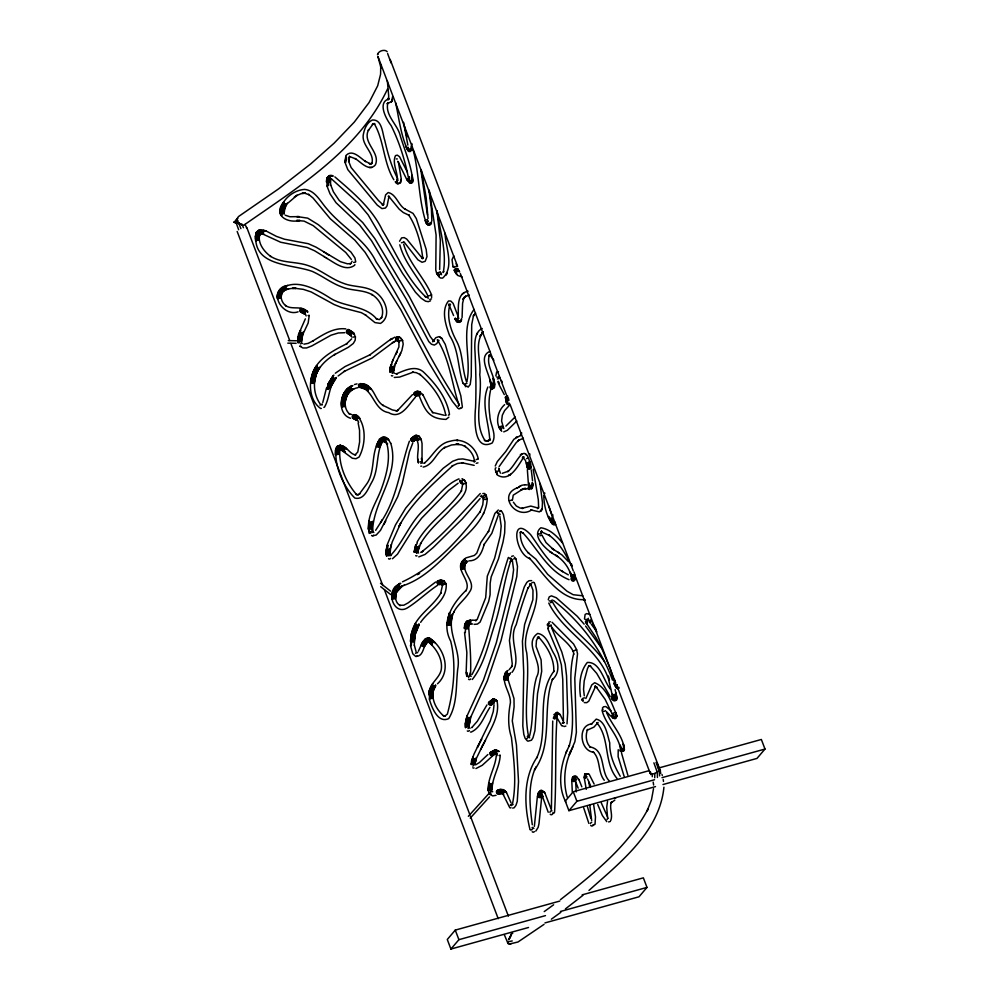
<?xml version="1.0" encoding="UTF-8"?>
<svg xmlns="http://www.w3.org/2000/svg" width="999" height="999" viewBox="0 0 999 999"><rect width="100%" height="100%" fill="white"/><g stroke="black" fill="none" stroke-linecap="round" stroke-linejoin="round"><path stroke-width="1.5" d="M368.556 529.095L369.168 520.654M612.275 699.15L613.661 700.724L616.495 700.024L615.746 693.793M532.929 483.928L532.43 487.762M392.644 96.541L391.508 101.673L387.125 103.659L388.648 102.722M300.986 308.329L307.205 311.451C301.573 305.12 291.945 310.277 285.452 305.494L285.989 305.806C281.031 302.447 279.096 294.455 284.016 290.209M487.237 498.801C486.251 520.079 467.295 533.966 453.596 548.026C438.736 562.649 423.988 578.421 403.758 585.476M504.994 680.219L505.007 677.085L507.617 673.438M506.818 401.623L506.456 399.013M345.741 162.437L346.566 157.717M496.078 795.304L492.719 795.891L489.622 794.205L488.211 790.521L489.035 782.941M492.07 789.909C491.895 777.771 499.775 767.22 500.212 755.182M299.363 341.97L299.388 339.111L301.636 332.867M309.265 315.372L308.142 323.077L302.247 335.614L301.586 341.596L300.349 341.733L302.56 333.029M338.798 454.245L338.836 450.699M371.953 525.087L372.639 531.668M390.01 372.24L390.871 365.921M395.217 598.726L396.103 592.782L401.96 586.475M450.099 624.487L450.137 620.479M552.784 521.366L552.447 523.426L548.389 516.995M392.482 599.138L393.544 592.332L399.737 586.138M506.93 679.994L506.968 677.347L509.365 674.025M369.205 532.842C365.509 516.72 376.823 502.322 381.83 487.699C386.663 474.1 390.547 459.016 387.125 444.68M397.627 178.247L397.115 180.856L397.964 180.357M411.988 147.54L411.463 150.262M505.931 680.144L505.969 677.347L508.454 673.963M447.377 623.264L449.175 613.036M450.749 624.6L450.799 620.791M483.329 499.125L482.779 504.757L480.019 512.087L480.369 511.351C459.552 539.073 434.453 566.995 402.497 581.793M529.195 484.577L529.158 486.75L527.859 488.186M654.732 777.784L654.807 773.476L660.077 770.154L390.122 59.391M298.102 311.813C283.192 317.183 267.395 292.345 286.039 287.612M532.592 484.665L531.98 488.648M393.406 599L394.468 592.757L400.512 586.713M394.418 598.851C393.618 592.382 399.063 587.574 404.395 585.089M368.306 529.208L369.056 521.341M488.936 790.421L489.697 783.366M408.229 148.114L407.742 150.187L405.819 146.341M491.67 789.972L492.37 783.603M447.165 625.037L449.088 614.21M529.857 485.139L529.795 487.475L528.359 489.073M531.818 485.189L531.156 489.173M543.793 495.566C543.968 505.469 546.441 515.834 552.197 523.963L552.971 524.3L553.421 522.09M280.769 298.189C280.082 293.394 284.178 289.548 288.599 288.649M450.549 624.937L452.335 615.122M390.609 372.127L391.533 366.546M530.819 485.364L530.731 487.849L529.22 489.585M555.369 522.29L554.87 524.775L554.02 524.55M411.625 148.376L411.551 150.312L410.052 151.623L410.839 148.951M278.034 298.601C277.135 293.356 281.618 289.223 286.488 288.511M371.665 528.871L372.402 522.002M447.802 625.149L449.737 614.835M489.872 790.271L490.646 783.666M554.358 522.427L553.858 524.787L553.021 524.5L550.474 520.891M624.437 749.874C623.226 735.689 611.675 725.124 606.518 712.287M490.871 790.109L491.633 783.753M448.751 625.162L450.661 615.259M449.762 625.087L451.623 615.359M620.579 749.15C618.194 734.727 605.406 724.362 602.022 710.227A1.973 1.111 -5.8 0 1 603.109 709.228M415.621 545.104L414.235 552.247L415.909 544.605M494.055 704.782L493.294 711.45L490.184 721.178L474.1 753.92L471.553 760.664L471.266 764.485L472.989 756.73M335.189 454.607L335.377 450.699L336.75 448.089L338.948 447.714L343.856 450.874M369.855 529.095L370.679 522.015M370.866 528.983L371.653 522.115M397.502 179.458L396.591 182.755L395.267 181.643M392.47 366.933L391.533 371.953L393.319 371.578L394.18 366.67M338.574 454.433L339.66 449.363L337.974 451.436L337.774 454.533M652.272 776.722L652.409 774.063L654.807 773.476M408.878 148.801L408.204 151.074C400.874 136.176 399.15 118.968 395.641 102.785M278.958 298.464C278.246 293.494 282.692 289.835 287.188 289.061M279.97 298.314C279.383 289.947 289.498 287.999 295.954 288.349L292.507 288.386L295.954 288.349M400.911 179.483L400.749 182.505L397.877 184.153M431.855 221.004L431.406 208.679L428.921 189.91M506.406 402.51L505.382 397.252M552.722 721.053L551.411 808.603M335.826 454.632L336.039 451.073L337.337 448.888L339.31 448.588L352.335 458.241L355.944 458.728L359.078 457.055C365.584 445.03 366.608 426.373 357.405 415.746L354.72 415.109M409.827 149.101L409.053 151.611L406.181 146.566M432.043 693.244L432.205 690.621M623.176 744.043L624.038 750.724L621.228 751.91M336.763 454.607L336.988 451.336L338.174 449.45L339.96 449.088L344.543 451.81M475 763.973L476.236 757.692M541.408 532.729L541.533 531.093L541.146 531.93L541.745 531.206L540.821 531.568L549.6 535.564L548.788 535.027C558.166 541.683 564.298 551.785 569.405 561.875M429.32 693.219C429.021 682.729 441.396 677.784 441.483 667.282C441.933 657.18 435.239 647.315 427.709 641.283L425.549 641.495L421.978 646.003M432.867 691.021L433.067 698.413M653.521 788.673L651.46 799.899L647.165 810.826L648.289 808.503C628.259 846.428 593.531 873.7 560.414 899.687M410.714 641.208L411.039 637M623.239 751.248L624.213 748.014M571.715 580.619L572.489 578.621L571.915 575.436L574.55 574.562L575.224 578.071L574.475 580.594M409.403 182.879L412.462 182.417L412.088 176.174M458.166 317.145C458.791 308.067 456.043 293.531 468.119 291.196M462.075 317.632L462.587 303.321L463.948 297.602L463.511 298.489L465.771 296.303L464.91 296.815L469.193 294.98M496.303 755.431C495.404 767.494 487.487 778.209 488.211 790.521M552.36 516.92L552.909 514.847M410.352 641.37L411.463 633.316L415.572 623.189M414.273 641.545L415.309 634.19L419.168 624.525M428.846 694.792L429.208 690.621L432.28 684.19M622.24 751.298L622.464 748.651L623.451 748.438M615.983 715.247L616.046 714.51M506.505 403.484L505.469 397.127M414.373 552.285L414.697 548.926L417.282 542.869M413.923 641.708L414.997 634.502L418.893 625.037M310.914 382.717L311.188 379.92M314.298 382.942L316.733 372.065M411.913 180.369L411.638 182.942L410.352 182.917M413.136 641.808L414.26 634.615L418.219 625.249M412.137 641.82L413.286 634.502L417.307 625.074M468.019 628.121L468.369 624.75M330.407 178.621L330.657 185.14M345.204 401.486L347.889 392.744M466.858 381.568C472.028 359.165 459.403 328.334 474.088 309.44M556.992 718.144C554.832 749.475 556.505 781.131 554.545 812.349M471.391 764.497L472.914 757.741M410.639 182.992L410.914 180.557M432.405 694.917L432.767 691.695L435.502 686.176M464.622 627.971L465.059 623.975L466.558 621.278L471.228 620.679M326.698 181.568L327.123 177.834L328.721 175.974L330.919 176.124M509.04 404.62L509.215 403.072M386.363 550.599L386.688 547.864M310.739 383.117L312.15 375.424L316.908 366.296M314.136 383.341C314.822 370.517 324.488 360.389 335.115 354.308L334.453 354.707L348.364 347.252L353.296 343.481L355.157 340.284L355.469 336.7L353.284 337.138M468.581 625.362C469.68 641.845 471.328 658.478 470.454 675.099M507.092 404.283L506.018 396.853L507.842 396.166M563.461 722.552L562.762 679.52L561.363 664.797L558.204 653.533L547.689 628.284M330.282 181.88L330.594 179.358M650.274 773.438L650.461 771.927L650.711 774.575L652.409 774.063L650.274 773.438L617.32 686.8M311.388 383.304L312.812 375.924L317.532 367.033M464.285 628.246L464.76 624.475L466.233 622.027L470.779 621.565M508.016 404.707L506.893 396.491M313.349 383.429L314.71 376.423L319.28 367.732M572.827 575.237L573.451 578.833L572.602 581.118M326.348 181.88L326.81 178.446L328.334 176.823L330.419 177.01M312.35 383.416L313.748 376.286L318.394 367.57M414.985 552.247L416.483 546.378M280.469 209.79C282.567 198.976 293.793 190.035 304.695 189.41C315.297 190.447 320.417 201.598 326.773 208.754C342.195 227.485 365.272 239.136 376.111 261.825C406.893 307.592 428.296 358.716 459.24 404.358M417.407 546.803L415.921 552.147L417.719 551.848L419.068 546.703M467.869 628.696L469.393 624.013M464.473 628.546L464.972 625.087L466.383 622.939L470.741 622.589M472.003 764.435L473.576 758.316M372.14 523.826L372.515 521.316M388.536 99.138L388.961 98.252L388.136 99.912L388.723 96.204L387.35 80.844M465.996 720.604L465.534 727.647L465.247 723.513L466.995 716.083L483.528 679.944L496.291 642.844L512.35 579.045L513.598 569.805L512.375 560.464M329.945 182.193L330.282 179.982L329.158 182.417M468.981 723.538L470.554 716.545M510.414 936.163L508.479 939.709L510.189 937.636L511.113 934.215L512.737 933.316M389.935 549.188L389.997 554.695L390.247 548.888L392.232 541.945L400.686 523.264L398.851 526.698C411.563 502.297 432.942 483.891 452.847 465.559L452.085 466.021L457.342 463.524L462.799 462.737L461.888 462.724L474.175 465.359M488.923 783.491L488.611 790.459M474.5 758.728L472.939 764.335L474.737 764.06L476.161 758.703M492.095 785.264L492.482 782.816M388.723 197.715L387.1 205.794L385.427 208.054L381.918 208.591L377.285 205.132L347.789 169.618L344.942 162.213L345.816 156.031M467.095 628.87L468.693 624.4L472.652 623.938M585.976 778.159L586.188 776.885L585.289 776.398L585.014 778.034M416.92 551.997L418.356 546.928M450.999 619.605L452.422 613.948M521.728 432.904L520.566 435.502M388.636 552.559L389.185 549.313M466.096 628.908L466.57 626.023L467.794 624.313L469.605 623.713M388.199 549.225L387.787 555.132L389.548 554.632M594.155 784.09L589.123 774.2L584.964 773.825L584.14 777.272L586.276 789.322M544.68 493.693L544.792 492.982M584.34 777.709L584.715 775.574L585.913 776.011M595.067 823.85L595.479 816.907L593.643 804.67M369.717 521.74L368.918 529.183L369.667 532.317M494.168 387.962L493.056 378.509M414.872 635.002L414.248 645.254M411.288 635.664C413.224 616.658 432.442 608.104 440.959 592.782L440.659 593.344L442.495 585.202L439.71 583.404L437.487 583.928M473.938 764.198L475.449 758.865M324.538 256.868L314.685 250.824L307.143 247.477L280.657 242.233L261.775 233.591L259.503 233.616L259.191 240.197M255.444 236.401L256.281 232.455L258.466 230.382L264.086 231.368M283.491 211.513L286.988 203.883L297.153 195.242L294.318 196.978M449.538 305.894C446.828 317.794 450.686 330.032 456.256 340.522C463.336 353.259 461.7 368.369 466.533 381.768M534.365 826.373L537.387 796.39L538.261 793.131L540.971 790.384L544.605 792.269L551.523 810.102M311.326 378.521C314.198 360.115 332.118 351.099 347.078 343.594L346.391 343.993L351.648 338.848M259.628 234.266C257.48 243.069 263.986 251.661 270.854 256.506L270.304 256.169C281.668 263.461 295.854 261.263 308.204 265.609C320.829 269.73 330.981 278.971 343.506 283.341C353.309 287.25 364.647 285.751 373.888 291.233C384.565 296.678 392.744 315.821 380.519 323.414L374.987 322.602L365.209 314.76L365.834 315.16L361.251 312.637L341.82 307.58L334.19 304.558L311.126 291.92L303.234 289.335L295.192 288.349M395.916 592.919L395.504 598.701M541.058 796.528L541.545 794.467M282.705 211.651L286.313 204.183M390.909 367.782L391.72 364.335M392.32 593.406L394.717 587.649L399.35 583.591M390.921 544.88L389.947 554.957M390.147 368.032L390.984 364.647M394.293 365.397L393.581 371.466M541.982 794.193L538.985 823.725L538.161 827.322L535.801 831.131M537.699 795.966L538.561 792.519L540.247 790.883L542.395 792.619L544.068 792.007L541.82 790.396M576.985 776.747L573.576 776.46L572.464 777.659L571.765 780.356L572.302 792.02M585.876 698.488L591.783 684.914L594.655 682.729C607.092 687.437 611.863 704.233 616.92 715.596L616.52 717.145L615.347 716.695M387.525 544.917L386.026 552.335L386.426 555.931M490.646 389.86C488.661 398.314 488.636 407.167 489.835 415.746C489.985 424.675 497.352 434.627 492.182 443.007C473.251 452.172 474.45 418.481 475.549 407.617C476.286 387.974 475.886 368.294 474.837 348.663C474.65 341.845 474.925 331.73 482.205 328.534M574.612 781.543L575.674 779.819L574.1 779.857L573.613 781.58M388.199 545.404L386.675 552.497L386.938 555.544M540.946 797.477L541.683 794.792M510.189 937.636L511.113 934.215M571.977 780.893L572.614 778.571L573.888 778.633L575.412 780.818M553.296 718.219L555.232 714.672L556.705 716.033M613.261 715.259L614.085 714.56M553.97 718.768L554.645 716.32L555.644 715.546L557.305 716.071M554.92 719.068L556.406 716.058M326.486 388.037L322.777 402.472M572.652 781.343L573.201 779.37L574.812 779.869M415.097 633.753L415.771 631.38M537.587 796.915L538.449 793.88L539.847 792.769L541.346 794.068M512.512 803.733C516.858 781.93 513.798 759.215 511.413 737.299C507.642 725.948 508.266 714.248 510.414 702.709C510.789 692.532 501.223 683.378 505.194 673.276L506.943 671.628M531.805 485.926L532.067 482.604M540.197 797.702L541.858 794.193L540.284 793.668L538.261 797.377M392.657 369.63L393.444 366.983M607.542 801.248L606.743 807.254L607.592 817.956M614.51 683.828L617.22 688.523L618.231 688.536L618.656 687.1M466.208 719.255L467.282 715.634M539.21 797.664L540.009 795.017L541.021 794.18L541.982 794.892M305.344 318.843L298.464 334.578L297.814 342.62L297.927 338.199L300.125 330.744M529.507 736.213C534.428 716.882 530.856 696.328 536.6 677.047C544.642 662.687 522.34 644.255 537.712 633.428C547.19 634.914 549.737 647.09 554.17 654.145C558.803 662.574 560.052 673.139 552.272 679.745L552.609 679.02C541.708 708.503 553.708 743.081 534.54 769.892L534.84 769.28C527.722 786.737 529.857 806.518 532.292 824.749M548.239 599.65L549.263 596.828L551.448 595.854L556.306 597.739L577.172 616.221L584.153 624.175M448.801 616.308L449.9 612.799M612.924 717.981L615.197 718.543L616.92 715.596M433.216 689.909L435.564 684.852M418.144 548.726L419.155 545.541M532.367 486.763L532.742 483.166M470.467 717.557L468.881 726.648L468.069 726.785L469.755 717.744M281.968 291.708L281.056 298.164M467.207 716.658L465.434 723.788L465.621 727.534M411.039 148.364L411.188 145.991M467.869 717.22L466.083 724.013L466.196 727.297M507.829 676.161L508.691 673.526M468.793 717.619L467.082 727.035M529.058 486.014L529.345 483.079M336.638 448.763L337.462 446.378L339.972 445.292L343.569 446.353L346.266 448.489M380.119 444.98L380.856 442.844M349.4 156.094L348.651 161.551M330.057 388.536L330.844 386.276M610.726 820.629C613.149 814.697 609.103 808.104 611.338 802.11L612.062 801.747L610.976 802.884L614.835 800.124M312.949 374.463L314.235 370.854M376.448 445.254L379.383 439.135L381.63 437.662L384.19 437.937L386.625 440.059M615.684 712.412L616.595 716.233L615.197 718.543L613.886 718.006M617.22 688.523L617.245 685.089M349.55 156.993L348.813 161.713L351.099 167.507L378.409 200.474L383.067 204.82L382.155 204.82L383.479 204.795L382.679 205.282L383.666 204.158L383.304 204.945L385.626 194.855L388.186 192.52C396.503 194.355 398.226 205.457 405.469 209.415L404.732 208.903L413.049 213.399L416.308 218.569L426.173 249.4L427.01 256.593L425.187 261.326L422.028 262.275L417.919 259.815L403.846 241.721M495.242 466.009L497.302 461.575L505.731 451.548L513.898 439.26L520.966 435.264M326.698 388.561L329.47 382.105L333.142 376.923M379.657 447.04L382.242 441.833L384.066 440.534M327.36 389.073L330.107 382.779L333.728 377.709M339.922 448.738C338.286 464.722 346.266 482.792 356.693 494.767L356.131 494.38L358.404 494.755L357.654 494.73L359.877 493.793L359.253 494.143L366.271 484.59C376.523 471.041 369.667 450.274 381.268 438.511L383.691 438.823L387.674 443.993M499.125 466.608L516.196 442.657L519.318 439.872L517.819 440.771M328.296 389.46L331.006 383.266L334.578 378.259M299.925 332.917L300.824 330.569M528.608 486.9L527.36 469.705M376.361 446.253L379.245 440.709L381.331 439.51L383.579 439.81L387.162 444.405M303.321 331.805L301.311 338.561L301.498 341.733M335.489 450.062L336.813 446.64L340.721 445.267M413.561 629.12L414.922 625.636M345.966 156.93L345.105 162.375M378.933 447.24L381.568 442.17L385.302 441.009M416.108 630.194L418.956 623.813M348.464 159.615L349.188 157.767M387.525 88.998C358.728 150.362 297.402 187.762 243.768 225.237L234.003 222.165L237.799 218.506M498.339 515.034L491.845 533.279L483.891 544.855L484.228 544.143C482.167 551.86 478.758 560.739 469.33 560.839M614.198 718.543L615.834 716.72M377.023 446.778L379.832 441.521L381.805 440.409L383.878 440.634L385.726 442.12M377.959 447.14L380.681 442.058L382.555 440.946L386.251 442.382M399.575 241.258L401.598 237.899L404.17 237.6L406.73 239.073L422.477 258.516M395.604 363.374L393.319 371.578M566.945 750.586C560.202 766.37 557.579 786.538 565.846 802.047M382.542 441.133C375.736 453.971 379.121 470.017 371.466 482.792C367.869 489.11 364.011 500.337 354.895 498.089C343.244 486.9 332.542 462.599 336.813 446.64L339.335 445.804L344.717 449.2M567.27 797.19C562.949 782.392 564.298 765.546 570.729 751.498L569.28 754.557L574.85 741.782L576.386 732.342L574.8 678.284L577.559 653.558M303.259 332.867L301.161 341.596M392.17 361.763L398.901 346.94L398.938 341.933L396.166 340.035M300.062 331.805L297.764 338.686L297.902 342.482M396.865 360.814L395.292 364.023L401.848 350.587L403.196 344.143L402.522 340.384L400.699 337.874L398.613 337.262M284.977 205.956L283.679 211.139L284.29 213.998M300.724 332.417L298.426 338.936L298.464 342.245M613.061 713.286L613.873 716.77L613.324 718.044L612.137 717.457M418.394 651.148L422.764 641.708L424.9 639.672L427.41 639.41L432.167 643.468M493.856 360.227L490.671 355.969L488.948 355.132L489.947 355.132L488.861 356.181L490.272 354.732L489.41 355.257C485.651 365.984 495.791 376.286 494.58 387.088L493.831 387.787M411.501 149.251L411.825 146.666M328.733 383.953L330.232 380.681M331.243 385.139L332.679 382.005M412.787 442.907L409.428 451.785L402.31 483.391L397.739 496.678L380.494 530.344L376.198 535.027L372.889 535.764M354.882 264.635L354.57 265.322C345.542 272.09 334.365 262.55 326.373 258.067M448.851 417.17L446.041 419.393C429.695 418.918 425.449 411.376 419.555 396.715M618.231 749.725L618.119 756.63L624.125 776.373M328.022 384.128L333.229 375.449M443.144 272.59L443.718 271.353L443.306 272.215C447.028 251.748 439.86 231.006 437.087 210.739M483.454 513.723L483.791 512.999M570.379 752.222L570.729 751.498M613.324 715.034L612.787 716.146L611.85 715.584M440.397 278.022L442.644 278.109C454.72 267.133 445.554 247.39 445.054 233.242M446.765 273.813L447.177 272.952L446.141 275.137M463.948 297.602L463.049 299.475L463.474 298.601M565.834 752.959L569.505 745.316L569.168 746.028C577.909 716.196 565.784 684.103 573.651 653.821M571.515 749.949L572.964 746.902M327.747 384.578L332.954 376.099M331.181 386.188L336.126 378.122M409.39 441.183C400.012 468.406 397.352 498.151 380.582 522.664L382.18 519.68M396.94 352.347L397.265 351.673L396.041 354.17M399.138 356.518L400.711 353.296M602.335 708.141L603.583 706.768L605.794 706.53L610.913 710.614M330.469 386.363L335.464 378.396M393.131 359.802L389.835 368.456L390.272 372.127M476.673 334.677L477.559 332.904M344.443 393.444L347.452 388.861L352.035 385.552M422.09 644.105L425.824 638.536L428.496 637.974L433.716 642.245M567.007 723.9L567.707 712.524L566.545 675.873L565.209 664.185L561.825 652.072L551.498 627.484M534.54 769.892L536.188 766.62M417.082 542.132C428.296 522.065 448.838 509.552 461.588 490.671L461.251 491.383L462.699 484.415L460.102 482.142M483.903 743.194L482.067 746.653L485.164 740.808C490.896 728.346 500.112 714.984 496.978 700.736L493.369 698.813L489.323 702.047M466.283 622.789L467.257 620.891L471.965 620.167M426.273 643.106C423.101 647.302 423.164 656.081 416.533 656.368M547.477 625.436L548.164 624.113M421.391 644.28L425.187 638.91L427.822 638.511L432.867 642.757M481.793 739.048L477.435 747.302L478.708 744.879M480.519 749.6L482.355 746.116L476.448 758.266L474.737 764.06M460.914 319.955L461.55 318.731M487.862 387C480.681 404.158 489.035 422.739 489.735 439.985L490.122 439.173L488.174 441.034L490.097 439.835L486.363 441.083L487.312 441.096L484.39 440.297L485.127 440.784C472.589 421.578 482.879 396.428 479.745 374.687C481.493 360.976 473.726 343.806 483.154 332.118L482.292 332.642L483.241 332.33M483.616 743.731L485.452 740.271M383.928 524.475L385.814 520.954M396.166 591.795L399.775 586.588M393.656 590.621L395.367 587.424L399.987 583.229M424.513 646.44L427.772 641.808M415.784 623.888L411.675 633.753L410.626 645.691M458.204 318.132L456.98 318.881L457.867 318.431M416.421 624.587L412.337 634.19L411.251 645.666M508.366 557.405C495.354 595.941 491.645 638.111 472.015 674.5M511.338 559.977L510.314 561.85L510.664 561.101C504.033 580.744 501.773 601.598 495.754 621.44C488.986 640.983 485.127 663.036 472.315 679.482M380.856 522.14L375.661 530.307M423.813 646.615L427.135 642.182L429.108 641.72L431.156 642.644M461.675 319.668L460.951 320.966L459.715 320.741M421.328 645.366L425.037 640.621L427.372 640.421L431.83 644.205M422.889 646.453L426.323 642.07L428.346 641.758L432.43 644.979M431.418 686.438L433.204 683.391M486.95 704.919L477.385 721.153L471.728 727.672L472.377 727.297M330.806 379.707L331.968 377.759M457.817 318.968L457.217 319.98L456.368 319.705L455.357 318.007M489.972 707.379C484.19 715.734 481.081 727.522 471.241 732.055L470.467 732.03M433.753 341.046L432.617 341.758L435.851 337.674L439.148 336.601L441.72 338.299L445.254 344.355L460.814 395.791L462.35 406.868A1.973 1.598 20.6 0 1 460.252 408.091M461.288 320.517L460.489 321.84L459.103 321.566M378.371 441.595L382.305 437.212L384.927 437.387L387.487 439.56M435.776 685.601C428.896 695.504 435.477 709.09 443.731 715.971L443.169 715.596L445.392 716.233L444.642 716.233L447.365 714.11C453.608 690.696 456.58 665.034 450.711 641.208C440.484 622.002 452.559 603.421 466.133 590.297L465.821 590.946C472.627 580.332 451.698 567.744 465.059 559.14M430.844 222.765L431.418 221.84M315.821 367.62L317.033 365.684M457.942 319.905L457.255 320.991L456.206 320.654L454.957 318.631M320.217 366.92C312.437 377.585 312.637 393.219 320.155 403.908M458.541 320.691L457.779 321.865L456.543 321.491L455.032 319.143M316.708 365.534C307.779 377.759 307.792 399.3 320.579 408.466L321.316 408.441M432.48 684.952L429.42 691.021L429.458 699.05M235.689 220.779L238.499 216.558L278.684 188.811L310.864 163.799L334.178 143.119L354.308 122.09L369.068 102.547L377.672 85.802L380.582 74.276L380.769 64.76L381.106 68.407L377.934 56.518L457.604 266.358M282.954 203.634L284.141 201.86M434.84 686.4L432.018 691.795L431.955 698.501M428.072 221.216L426.436 222.09L427.135 222.752L427.659 222.078M287.287 203.234C282.455 205.819 286.676 213.561 282.105 214.111L282.355 208.991L285.414 204.058M433.104 685.689L430.082 691.408L430.045 698.888M433.966 686.226L431.031 691.695L430.956 698.688M431.531 222.802L430.844 223.788L429.607 223.027M283.766 201.935C272.34 215.609 287.737 223.576 299.962 220.442L296.666 220.442L304.108 221.129L313.199 225.637L345.766 252.485L351.336 259.44M377.847 54.271L377.51 54.745A5.257 3.509 -20 0 1 381.73 50.712A5.257 3.509 -20 0 1 387.187 51.761M283.941 202.76C281.106 206.119 279.146 210.714 280.806 215.06M284.553 203.534L281.418 208.629L281.293 214.598M412.487 394.605L397.365 410.739L398.089 410.289L396.054 410.839L396.903 410.851L392.345 409.927L382.679 405.194L383.279 405.582C374.637 400.374 374.575 386.288 363.673 384.203M415.447 397.202C408.579 404.545 400.786 420.03 388.686 412.624C373.289 410.202 373.614 388.461 358.903 386.863M466.521 560.626L464.235 565.496L464.435 568.743M332.605 376.885L333.891 375.162M462.525 561.438L464.185 559.203M420.629 622.34C429.133 609.79 447.352 601.111 446.191 583.953L443.718 580.769L441.208 580.119L438.786 580.844M336.401 377.472C328.696 385.676 329.957 397.902 324.488 407.105L323.851 407.392M466.645 561.563C458.741 571.54 477.51 581.368 469.505 592.045C465.072 599.412 457.567 604.52 453.671 612.325L453.958 611.738C445.067 630.419 461.588 649.437 457.729 669.005C455.831 685.464 457.617 704.033 448.726 718.606C437.887 723.788 431.593 707.142 429.358 699.125M515.097 416.995L505.906 426.098M430.344 224.663L431.118 223.676M387.974 103.134L387.412 103.859L387.849 102.972C384.74 115.659 397.964 124.575 400.399 136.276C405.007 151.161 411.501 165.971 412.874 181.543L411.838 181.631M279.545 290.322C294.405 276.81 316.246 289.161 330.444 298.264C345.242 307.417 365.172 304.97 376.998 319.368L376.336 318.931L379.445 319.618L381.743 317.232L381.418 317.919C385.227 309.128 379.458 299.063 371.815 294.43L372.465 294.867C363.274 289.523 352.048 291.009 342.332 287.1C331.556 283.354 322.59 275.999 312.225 271.378C290.934 263.649 251.611 266.933 256.019 232.929L258.179 231.181L263.611 232.268M465.584 562.749L463.349 566.595L463.374 569.018M430.294 224.213L429.483 225.175L427.097 224.163L428.496 225.162L429.295 224.275M424.587 641.071L425.961 639.447M400.199 182.792L401.236 178.871L398.364 161.688M437.487 683.791C451.885 670.779 444.168 647.689 429.895 638.411M509.09 405.719L504.62 410.564L502.335 415.197L501.585 421.041L503.533 427.784M559.765 901.073L455.269 930.106L447.277 939.485L450.911 949.05L528.533 927.484M649.4 770.579L573.264 791.732L565.284 801.098L568.918 810.676L655.494 786.613M450.911 949.05L458.903 939.684L545.479 915.621M568.918 810.676L576.898 801.298L654.532 779.732M582.155 894.854L643.356 877.846L646.99 887.412L638.998 896.79L544.954 922.914M658.353 768.094L761.35 739.472L764.997 749.038L757.005 758.403L662.961 784.54M412.55 438.374L416.383 435.252L419.33 436.451L421.191 439.423L422.053 443.494L422.015 461.476L419.817 461.925M574.962 579.707L575.561 577.297L574.075 572.015M491.583 704.957L493.256 703.009M414.198 440.509L415.809 438.661M463.823 562.162L461.401 566.371L461.463 569.393M464.672 562.674L462.362 566.595L462.387 569.218M488.623 702.372L493.369 698.813L496.978 700.736M490.209 792.082L468.344 816.295M427.772 223.039L427.135 223.764L426.186 222.952L425.112 220.604M411.625 438.286L415.534 435.239L418.731 436.076M489.51 796.89L470.229 818.131M413.886 441.221L415.472 439.448M490.884 705.282L494.13 702.609M410.901 438.648L414.785 435.739L417.082 436.688L418.981 439.86M488.324 703.034L492.22 700.212L494.018 701.748M428.371 223.851L427.634 224.65L426.423 223.714C418.281 199.962 419.543 174.026 413.062 149.75M480.082 498.576L462.212 519.03L433.316 547.44L425.037 554.445L418.768 556.905M489.985 705.169L491.695 703.308L494.118 702.971L492.607 702.11L489.11 704.657M539.285 792.219L540.971 790.384L543.269 792.145M413.161 441.583L416.421 439.061C420.741 446.266 415.834 455.132 418.369 462.862M488.499 703.87L492.207 701.223L493.593 702.359M410.589 439.36L414.373 436.613L416.483 437.5L418.131 440.272M410.751 440.222L414.385 437.637L416.246 438.386L417.619 440.659M412.237 441.496L415.572 439.048L417.058 439.485M411.363 441.009L414.822 438.524L416.458 439.11M396.615 181.731L397.24 181.081C398.314 172.64 391.758 163.536 395.479 155.632L397.302 155.132L399.55 156.731L407.43 172.19M531.193 467.694C524.7 437.212 517.732 463.911 507.742 471.628L508.566 471.116L502.21 473.351M527.272 467.544L525.462 460.464L522.602 457.018L523.838 457.043C518.181 465.472 509.677 483.129 497.077 474.825M506.243 672.227L508.016 670.416M510.439 672.802L508.041 676.673L508.091 679.632L513.986 698.563L514.11 706.68L512.287 720.878L516.446 744.904L518.531 781.58L517.257 801.423L515.921 805.406L514.185 807.766L512.674 808.091M329.545 180.32L330.619 179.258L332.267 179.345M398.027 182.692L397.053 183.641L395.517 182.417M507.292 670.841L505.506 672.577L504.458 675.699L504.582 679.932M487.899 754.507L479.483 762.512L475.749 764.772M504.645 404.657C497.365 411.051 494.667 423.976 501.76 431.268M493.793 386.775L494.68 384.428L493.269 378.184M510.089 673.601L507.717 677.11L507.729 679.807M260.914 233.304L258.666 237.088L258.891 240.16M573.601 581.118L574.45 578.633L573.788 574.924M407.929 147.502L407.205 148.164L407.767 149.176L408.067 147.24M516.833 420.991L507.38 430.307L503.746 431.88M475.599 313.049L473.426 315.934L471.703 324.588L471.241 376.373L470.229 384.478L467.994 387.287M507.067 672.589L504.345 676.635L504.37 680.207M346.166 155.257C352.61 148.901 360.339 158.117 365.696 161.613L364.997 161.139L370.254 163.711L369.33 163.699L371.778 163.724L370.841 163.711L372.327 162.462L371.965 163.249C374.712 152.285 360.564 144.98 363.511 133.579C364.635 128.297 367.132 122.402 372.34 120.005C382.292 119.156 382.467 133.754 384.79 140.472C387.712 153.222 391.283 165.946 397.165 177.685M511.975 672.402C522.639 658.99 507.405 639.909 516.233 624.612C519.667 612.175 523.439 599.787 528.109 587.749L527.747 588.511L530.956 583.99L530.157 584.477L531.393 584.378M338.124 375.986L344.742 371.079L344.081 371.478L372.078 358.017L393.057 342.407M509.19 669.642L511.988 666.158L511.675 666.758L512.25 663.873L509.44 640.509L511.588 626.91L524.288 586.925L526.835 582.355L529.033 580.706L531.68 580.631M335.314 373.226L345.154 366.508L370.105 354.77L369.405 355.194L388.461 340.921L394.892 337.138M351.998 389.423C344.593 394.805 342.357 407.942 349.7 414.148L349.126 413.773L351.473 414.448M588.973 890.434C620.142 862.549 659.552 831.892 663.923 787.212M453.808 255.831L452.048 259.628L453.034 267.095M492.495 389.185L493.743 386.513L493.356 382.992M390.609 555.419C403.683 541.608 409.952 522.302 424.388 509.34C435.889 499.35 444.543 484.852 458.978 478.871M571.178 578.721L571.628 578.371C570.217 569.355 564.373 561.026 556.793 555.943L557.604 556.48L555.719 555.257L557.604 556.48M582.854 895.404L565.446 908.878M491.508 389.198L492.744 386.675L492.37 383.254M351.548 262.837L350.062 263.973L350.786 263.511L347.465 263.823L340.472 261.688L316.046 247.165L308.291 243.706L284.44 239.211L276.411 236.376L265.547 230.707L259.877 230.07M553.858 714.722L555.257 713.648L557.03 715.284M398.401 585.177L400.799 583.354M598.114 722.414L593.943 727.122L587.212 730.182L587.599 729.37C585.277 735.102 585.826 743.069 590.596 747.377L589.885 746.902C606.068 749.712 599.85 771.315 609.328 781.081M402.247 585.726C395.067 589.422 392.619 601.286 400.287 605.681L399.712 605.294L403.896 605.182L408.116 602.897L435.626 582.03M571.203 579.745L571.828 578.046L570.104 572.152M422.365 551.598L423.039 551.198L420.879 552.472C443.032 535.476 461.163 513.548 480.269 493.518M494.855 753.845L482.205 765.334L475.924 768.556M490.696 752.222L495.367 749.799L499.1 751.473L496.853 750.286M553.621 904.769L544.218 911.6M560.851 912.299L551.373 919.18M490.621 388.698L491.783 386.426L491.421 383.279M575.224 578.071L573.451 578.833M388.599 99.026L388.049 99.425L388.911 98.901C377.073 102.385 386.201 119.181 391.121 125.574C399.75 142.832 405.469 161.888 409.028 180.769L407.267 178.796M490.072 386.813L490.734 386.326C491.833 376.173 476.436 357.068 489.947 351.336M490.097 387.824L491.121 385.814L489.81 379.408M490.022 752.584L494.667 750.311L496.928 751.897L498.601 751.26M492.107 755.744L496.116 753.583M623.513 749.512L624.338 747.04L623.513 744.168M399.076 584.34C384.515 590.034 393.806 617.382 408.266 607.33C418.569 600.724 427.36 592.02 437.587 585.289M489.722 753.321L494.268 751.198L496.203 752.572L497.102 755.606M544.018 924.387L517.994 941.995L509.34 944.067M491.246 755.644L493.356 754.183L497.202 753.82M437.262 581.231L443.718 580.769M399.213 585.277C394.218 587.949 390.984 593.531 391.883 599.238M489.872 754.233L494.243 752.222L495.829 753.258M490.434 755.082L494.63 753.096L496.403 753.983M468.094 561.126L464.885 564.11L464.173 568.843M612.125 696.166L613.074 697.452L614.26 697.04M465.434 558.304L461.788 561.775L461.026 567.956M458.903 271.466L457.217 268.469L455.407 268.881L454.607 269.393L456.418 272.665M259.503 233.616L257.767 234.74L256.893 237.163L257.08 240.472M524.925 484.715L521.728 485.289L516.883 488.224L517.707 487.712C497.015 494.817 516.146 520.379 531.73 509.89L530.744 509.89L539.51 511.9L542.195 508.803L542.469 502.485L539.997 483.441M523.826 488.511L525.836 488.536L522.839 489.073L513.224 495.179L512.487 499.812M392.457 558.741L397.502 554.145L412.862 529.695L421.728 518.094L448.563 490.497L458.141 483.216M465.147 560.127L461.663 563.199L460.851 569.492M417.082 436.688L417.919 436.163M425.025 462.674L424.3 463.124C433.129 455.994 438.074 443.119 450.537 441.158C462.899 437.275 475.836 446.553 478.246 458.891M430.557 300.811L428.196 301.686L425.512 301.161L421.103 298.164L415.422 292.158L402.385 273.139L368.107 214.81L358.191 203.009L332.754 180.045M463.798 293.044L462.325 293.956M520.317 454.745L521.903 453.771M523.189 457.442L522.34 457.967L523.838 457.043M498.326 509.977L494.892 513.424L488.399 531.668L488.736 530.944L480.806 542.482L476.773 553.159L474.363 555.432L466.158 557.854M563.111 723.313L563.886 722.839M565.871 726.073L564.16 726.535M465.771 296.303L464.323 297.19L465.172 296.666M483.154 332.118L481.83 332.929L482.692 332.405M521.728 489.66L520.891 490.172L522.702 489.06L521.865 489.572M548.563 622.227L550.337 621.74M551.298 625.012L549.525 625.499M350.512 387.063L352.859 385.626M518.893 486.938L520.716 485.814M450.462 304.22L448.638 304.732L450.449 304.77L448.726 304.233L453.608 315.584M572.814 776.885L575.474 776.348M610.327 821.465L608.591 821.927M394.88 341.296L392.32 342.857L395.979 340.921M523.426 438.224L518.456 440.397M517.345 436.625L515.834 437.537M390.309 339.623L392.195 338.486L391.046 339.173M458.216 405.644L459.041 405.144M460.539 408.416L458.791 408.903M353.921 388.848C347.377 391.945 344.068 399.563 345.055 406.556M417.307 574.662L419.617 573.289L418.956 573.676M415.771 392.345L417.669 391.233L419.892 391.745M462.387 480.519L464.085 479.957L461.925 478.858M511.65 556.343L513.386 555.831M351.373 385.964C343.531 389.535 340.659 398.988 341.983 406.993M562.2 723.139L563.923 722.602M431.518 298.913L429.745 299.425M445.467 415.447L446.228 415.01M416.196 395.904L419.33 395.329M351.049 386.763C338.948 391.72 337.163 414.273 350.512 418.256M352.435 389.185C345.741 392.12 342.257 399.775 343.244 406.843M414.847 392.307L416.77 391.221L419.043 391.783M617.307 684.727L616.196 684.864M618.231 688.536L619.118 688.049M351.149 387.737C343.806 390.896 340.534 399.5 341.72 407.068M351.66 388.623C344.667 391.633 341.233 399.687 342.32 406.98M620.354 751.41L621.303 750.886L621.503 748.613L622.464 748.651M615.746 798.014L613.985 798.501M414.11 392.744L416.021 391.708L418.231 392.307L420.442 394.617M415.272 395.866L418.481 395.379M477.972 462.862L476.211 463.299M417.12 652.709L417.744 652.372M403.171 242.295L401.411 242.769M492.057 699.924L494.18 698.801L496.491 700.574M594.73 824.55L593.019 824.924M465.234 383.716L467.02 383.254M467.145 386.213L465.359 386.675M499.425 511.563L501.173 511.051M413.748 393.544L415.596 392.582L417.669 393.156L419.742 395.329M414.423 395.342L416.071 394.493L417.819 394.93M413.861 394.493L415.609 393.594L417.52 394.118L419.418 396.103M495.254 468.206L496.016 467.819M619.842 750.524L620.841 748.313L620.004 745.204M296.466 195.667L300.874 193.744L305.419 193.194L302.297 193.244L305.419 193.194M531.868 582.742L533.628 582.255M453.371 266.77L454.12 266.396M456.468 266.446L453.833 267.307M571.977 576.51L571.465 574.962L572.215 574.6M495.691 700.724L494.78 701.148L492.644 699.325M468.144 620.978L470.342 619.942M327.123 177.834L329.47 175.499L331.705 175.612M427.122 221.353L428.034 220.941M321.703 404.308L322.34 404.033M554.233 812.974L552.559 813.211M350.337 156.793L355.819 158.966L355.132 158.504C360.714 161.925 369.106 172.265 375.412 164.86C380.731 152.098 361.663 142.632 368.693 129.645L368.331 130.444L373.139 123.876L372.315 124.388L374.85 123.938L374.076 123.426C384.203 140.335 383.291 162.462 393.818 179.745M528.109 468.956L527.135 462.862L529.77 462L530.844 468.481M499.15 793.668L501.423 792.731M448.401 415.184L449.175 414.872M513.586 558.978L515.347 558.466M616.183 698.438L616.795 698.189L615.871 692.919M498.114 790.434L500.611 789.435L503.296 789.672L505.844 791.945M498.489 794.093L502.809 793.306M497.302 790.359L499.825 789.41L502.522 789.759L505.044 792.107M500.024 378.059L497.402 378.958M526.523 458.653L527.472 458.304M615.759 697.552L615.933 695.691M512.125 500.049L509.44 500.711M497.677 794.018L502.035 793.381L503.733 794.792M400.312 340.809L402.522 340.384M493.781 750.636L496.166 749.787M496.64 790.783L499.15 789.897L501.785 790.321L504.195 792.607M486.888 499.113L485.127 499.537M234.977 221.828L234.003 222.165L238.212 220.966L234.44 222.527L239.623 223.289L236.151 222.802L238.649 229.733M616.096 699.437L616.907 699.15L616.82 696.765L615.109 689.597M285.015 286.288L287.7 285.364M431.256 295.167L429.495 295.667M426.486 219.842L427.447 219.518M496.915 793.456L501.423 792.969L503.234 794.567L509.69 807.542A1.973 1.286 -53.9 0 0 511.038 807.766M496.328 791.595L498.788 790.758L501.286 791.208L503.484 793.306M613.935 712.936L614.885 712.612M496.428 792.569L501.148 792.17L503.134 794.03M477.897 459.128L476.123 459.59M339.023 449.625L340.696 449.075M539.835 535.776L541.583 535.239M574.6 650.424L576.348 649.912M286.301 285.764C280.195 286.601 276.398 292.769 277.71 298.664M552.147 602.185L550.387 602.697M285.964 286.613C280.17 287.35 276.086 292.957 277.31 298.713M351.985 337.15L348.726 333.067L346.328 331.93M439.098 584.54L442.957 584.178L438.261 584.477M661.987 777.659L764.997 749.038M560.414 911.475L646.99 887.412M437.949 580.781L440.397 580.107L442.919 580.869M417.719 551.848L420.741 543.319L420.454 543.893C427.659 531.306 438.886 521.79 448.838 511.463C455.981 502.784 471.328 493.019 464.71 480.357L462.662 479.358M426.648 638.648L429.258 637.936L434.503 642.082M615.534 700.287L616.495 700.024M357.979 387.674C349.151 389.023 342.807 397.889 344.255 406.693M573.451 651.023L574.25 650.811M354.483 384.528L357.005 383.866M256.281 232.455L259.091 229.982L264.797 230.794M336.551 447.265L338.948 446.703L344.118 450.025M436.913 582.055L439.285 581.493L441.558 582.255L443.106 584.727M437 583.041L441.358 583.166L442.569 585.027M300.15 346.353L300.911 346.178M496.79 471.99L495.566 472.152M282.055 215.309L280.794 215.384M419.942 439.535L420.741 439.373M439.872 272.078L437.262 272.989L439.235 275.599M532.055 827.547L532.854 827.397M530.519 829.857L531.318 829.694M512.237 940.946L507.679 941.832A5.257 2.76 -44.9 0 0 511.351 943.58M469.218 675.237L470.029 675.087M468.007 676.223L466.77 676.36L466.171 672.315L466.858 652.547L464.547 632.429M499.05 755.481L499.837 755.331M414.622 552.147L415.422 552.01M527.235 736.375L528.046 736.238M502.11 425.961L499.5 426.885L501.386 429.37M499.45 427.747L500.262 427.609M308.054 315.559L308.866 315.422M582.804 595.816L573.151 594.705L567.007 591.221L547.702 574.35L535.789 559.003L528.159 552.822L528.883 553.309C523.251 548.076 519.567 539.647 520.529 531.955L521.453 532.03L520.167 532.754L520.529 531.955L523.439 533.166L522.689 532.654C537.662 548.563 547.402 570.891 569.055 579.707M420.791 466.221L421.603 466.133M576.336 776.31L573.576 776.46M411.975 180.657L412.787 180.582L412.212 175.325M585.189 600.337L583.853 599.575L584.865 599.575C559.627 601.223 544.48 573.963 529.358 558.154L530.082 558.641C514.985 554.507 509.69 512.749 530.656 534.69C540.184 547.864 548.239 562.887 562.574 571.628L561.775 571.103L568.306 574.85M588.536 620.067L586.75 620.491L587.624 622.327M586.038 622.202L586.875 622.115M582.38 700.511L583.229 700.436M262.525 233.554L258.679 234.927L258.079 240.284M386.413 553.396L386.825 556.243L385.851 552.147L387.325 544.43L395.479 524.937L405.744 508.079L416.758 494.955L443.244 468.244L452.622 461.288L458.129 459.265L462.849 458.928L474.762 461.376L473.976 461.863L474.75 460.876L474.425 461.55C474.3 455.207 469.755 449.575 464.685 446.116L465.397 446.59L461.663 444.917L456.143 444.243L458.878 444.28L451.56 444.967L444.405 447.727L445.154 447.265C436.188 451.948 433.516 464.997 423.164 467.095M562.237 725.998L563.099 725.948M482.817 493.568L484.54 493.469L486.276 495.267A1.973 0.824 -27 0 0 484.952 495.192A1.973 0.824 -27 0 0 483.241 496.153L484.165 499.537M588.486 773.8L584.964 773.825M499.338 514.285L500.212 514.248M480.382 496.278L483.354 497.377A1.973 0.824 -27 0 0 484.178 497.265M296.641 216.633L299.2 216.646L289.835 216.746L285.214 215.21M411.251 182.455L412.462 182.417M468.881 726.648L470.766 717.12L487.287 680.968L501.036 640.509L516.795 576.61L517.507 566.358L515.834 558.641M303.946 344.168L308.142 343.381L313.074 340.846L312.437 341.221C322.54 335.052 333.354 327.372 345.829 328.883M498.489 371.616L496.603 372.152L495.854 375.924M383.891 437.799L386.351 437.762L388.811 439.672M466.396 483.154L463.324 483.966L461.763 481.318L459.765 480.244M583.341 599.575L584.353 599.575M297.452 216.633L307.754 218.157L318.356 224.713L350.924 252.048L354.932 257.942L355.719 261.775A1.973 0.687 0.8 0 1 353.621 262.387M474.225 624.363L477.435 624.075L480.132 622.065L488.648 601.523L490.097 594.805L490.147 583.341L491.158 576.947L498.476 558.928L503.046 542.007L504.657 532.966L504.97 522.44L503.409 514.485L501.798 511.451L500.074 510.514M331.168 176.074L333.266 176.074M597.277 722.926L596.715 722.652C610.227 738.498 603.421 762.025 616.907 778.358M396.303 158.928L397.29 158.941M369.193 167.495L371.853 167.52M389.16 196.341L388.211 196.328L389.498 196.828L388.773 196.341L399.213 209.191L403.359 212.575L409.39 215.434L408.616 214.922C416.358 226.124 421.503 244.655 422.702 258.304L423.077 257.492L422.09 258.466L423.039 258.479L421.715 258.017M433.429 341.258L434.353 341.271L432.979 340.671L433.666 341.134L430.244 336.588L409.627 297.165L374.812 238.561L362.749 222.602L339.086 200.25L333.391 191.796L330.769 185.102M456.143 444.243L457.043 444.255M524.812 484.715L527.035 484.94M462.15 276.985L457.604 275.399M456.156 440.434L458.054 440.472L457.067 440.447M288.286 340.609L296.641 340.771M287.799 343.156L296.154 343.306M586.188 776.885L587.137 776.897M330.357 175.537L332.555 175.587M572.464 777.659L574.063 777.697L575.824 780.207M455.569 319.405L457.28 321.99L459.652 322.352M383.141 437.25L385.726 437.325L388.286 439.423M446.191 583.953L443.981 584.39L442.132 581.406M442.495 585.202L442.157 584.278M507.017 400.537L508.953 400.287L508.216 397.54M584.24 702.597L586.775 702.647L588.811 701.111L595.566 686.488L594.742 687L595.654 686.538L594.68 686.538L596.977 687.462L596.216 686.95L605.132 699.375L612.999 715.684M574.1 779.857L575.049 779.882M395.429 373.676L397.402 373.776L396.541 373.763C405.444 370.13 416.595 364.398 424.712 373.201C436.138 384.403 446.878 398.264 449.5 414.41M394.293 377.447L399.625 377.073L413.286 372.165L412.387 372.152L416.383 372.702L420.442 374.737L419.78 374.288C431.768 384.64 442.282 398.539 445.566 414.248M360.377 383.579L365.659 384.49L368.281 386.089M359.603 387.375L366.658 389.535M344.88 332.692L338.336 332.979L331.069 335.177L311.875 345.904L306.556 347.964L302.934 347.977L299.638 346.104M358.878 384.078L364.123 385.102L369.081 389.248M331.418 179.358L329.72 179.221L328.571 180.27L328.584 185.589M358.491 384.965L363.611 385.989L368.394 389.972M358.491 385.976L363.499 386.963L368.057 390.734M330.706 178.871L328.908 178.696L327.647 179.857L327.672 185.814M509.94 558.841L511.238 558.965M330.344 178.009L328.409 177.81L326.998 179.196L327.085 185.964M471.128 623.463L466.958 623.776L465.634 625.649L465.322 632.579M509.428 557.954L510.926 558.141L512.35 560.052M613.873 716.77L614.835 716.92M472.789 620.154L476.273 620.329L475.561 620.779L477.185 619.455L485.689 597.689L487.3 576.173L494.642 558.141L500.312 535.564L501.173 526.061L499.787 515.959M524.862 488.523L527.035 489.048M418.444 391.758L420.554 392.182M441.92 580.631L444.305 581.131M304.595 193.207L309.178 194.73L308.554 194.318L313.049 198.027L330.257 218.744L354.845 240.172L365.135 252.347L400.836 309.777L428.733 362.437L452.435 401.373L458.029 408.404M554.92 524.075L555.731 524.25M353.908 418.419L356.218 418.918M397.802 340.559L399.375 340.934M353.147 418.444L357.267 420.492M354.083 414.635L356.818 415.359L359.39 417.682M457.28 321.99L458.653 322.365M396.928 340.547L399.388 342.008M352.497 417.969L356.755 420.279M301.523 312.05L303.983 312.737M353.309 414.66L356.044 415.459L358.591 417.844M302.36 308.741L307.704 311.651M352.147 417.107L356.668 419.742M362.2 383.753L367.495 386.201M263.286 230.232L266.134 231.106M300.774 312.1L305.045 314.21M352.622 415.197L355.294 416.021L357.729 418.331M417.132 435.776L419.33 436.451M352.197 416.096L354.77 416.895L357.03 419.031L358.678 422.327M584.59 774.637L586.138 775.124M397.864 336.75L400.062 337.45L396.99 336.75M300.15 311.638L304.545 314.011M341.358 445.766C347.365 446.765 349.737 454.258 355.781 454.945L355.007 454.92L357.779 452.023L359.615 441.983L359.553 430.244L358.129 422.964M395.754 339.148L397.627 339.797L398.963 341.658M263.748 234.028L258.766 233.054L256.868 234.253L255.931 237.025L256.169 240.672M299.812 310.789L304.47 313.486M396.216 337.25L398.389 338.024M395.766 338.137L397.814 338.861L399.475 341.246M444.23 415.259L432.355 412.375L432.992 412.799L429.47 408.054L422.702 394.343M300.299 308.878L305.557 312.113M299.875 309.777L304.845 312.799L306.144 315.921M263.486 233.242L258.279 232.155L256.231 233.591L255.269 236.825L255.582 240.821M464.61 384.515L465.621 384.89M465.659 385.901L463.024 383.129M614.772 717.544L616.046 718.031M615.446 715.709L616.495 716.133L616.021 712.537M348.102 333.179L350.362 334.128M339.972 445.292L345.504 448.638M349.413 330.744L354.083 333.691L354.92 335.676M349.088 329.907L353.996 333.154M347.302 333.229L351.323 335.701M430.244 639.273L435.102 642.856M585.289 776.398L586.138 776.772M348.439 329.458L353.484 332.929L347.64 329.508M460.839 482.642L462.375 483.341M346.653 332.767L350.811 335.477M346.903 330.045L351.798 333.554M346.416 330.931L351.086 334.228M459.715 481.256L462.774 484.253M497.502 513.261L498.713 513.898M497.04 512.375L498.513 513.174M611.75 716.583L612.812 717.157L613.199 716.32L612.512 713.573M366.571 385.726L371.378 389.448M495.292 700.199L497.015 701.186M426.748 297.427L425.087 296.466L425.799 296.953C406.468 278.546 396.103 252.959 382.505 230.394C371.928 208.279 353.009 192.52 334.877 176.898M589.934 614.41L586.625 613.611L585.102 614.485L584.502 618.93M552.909 521.515L550.686 518.319M542.994 791.807L544.717 792.844M568.481 561.675L561.863 554.845L552.022 548.439L554.033 549.775L553.234 549.25M558.878 552.772L557.792 552.06M556.53 555.781C547.877 551.56 530.294 536.038 540.859 527.759C549.9 529.095 556.967 536.138 562.499 542.981M596.977 687.462L594.942 686.163L595.754 686.688M323.551 251.686L329.058 255.269L328.446 254.882M323.938 256.468L326.985 258.466M239.673 223.564L241.658 224.85M441.72 338.299L439.935 337.113M525.437 454.308L526.436 454.97M550.699 552.135L549.912 551.61L551.935 552.959M530.469 584.378L529.72 583.866L531.081 584.964L532.979 590.272L532.879 599.675L524.612 624.512L522.427 641.183L523.713 672.265L522.814 726.061L523.813 734.377L525.099 738.286L527.097 740.621A1.973 1.536 -64.9 0 0 528.583 741.021L531.456 740.222L532.954 737.836L534.94 730.606L537.524 693.731L541.695 671.316L541.108 659.852L536.051 646.428L536.463 640.471L538.099 637.412L537.325 637.886L538.673 637.237L537.749 637.225L539.298 637.562L538.573 637.075C546.977 646.153 554.62 659.065 553.721 671.778L554.07 671.028C535.239 695.716 549.438 730.818 536.675 757.954L536.987 757.317C522.814 778.371 524.288 806.156 530.032 829.682M606.755 821.64L602.385 815.546L597.714 804.482M495.367 749.799L497.802 751.423M552.06 622.24L573.588 643.993L576.748 649.85M572.202 566.021L570.516 563.911M553.446 600.399C579.82 620.978 601.086 648.526 612.512 680.132M552.809 548.963L546.041 542.582L541.97 535.152M386.65 438.586L388.923 440.259L390.684 443.406M344.343 447.452L346.953 449.425M342.907 449.837L345.304 451.66M305.394 310.339L307.779 312.163M380.482 583.254L390.534 591.121M380.706 586.7L390.721 594.567M504.17 790.883L506.443 792.719M439.597 277.497L436.713 273.639L435.764 270.055L436.101 235.077L429.345 190.821M357.654 416.521L359.977 418.431M351.71 332.729L353.721 334.39M540.284 793.668L541.458 794.642M501.323 430.382L499.013 427.335M439.173 276.611L436.75 273.376M558.616 713.661L560.152 714.959M438.811 273.926L439.772 274.737M539.835 791.757L543.281 796.553M501.011 427.722L501.923 428.509M482.567 496.703L483.354 497.377M503.908 790.084L506.356 792.17L511.013 802.746M557.729 714.585L555.731 712.774L557.43 712.275L560.027 714.347L563.199 720.853M555.644 715.546L561.6 725.599M420.854 392.994L422.839 394.955M606.468 711.713L610.751 716.158M481.468 495.354L483.516 499.388M551.61 626.885C557.567 636.038 568.044 641.47 573.051 651.086M583.229 700.237L582.13 699A1.973 1.036 -29 0 1 584.652 697.901M581.743 699.687L583.116 701.223M611.563 698.651L613.736 700.237L613.074 694.542M611.263 697.839L613.136 699.437L612.424 694.342M604.557 661.675C589.398 639.86 565.184 625.399 552.522 602.047M590.297 619.904L591.171 621.016M457.455 275.05L454.732 270.642M400.961 338.661L402.497 340.659M514.398 557.13L515.859 559.053M611.475 696.927L613.024 698.463L608.641 679.582M585.551 626.023L602.122 648.763M459.69 271.99L457.729 268.694M456.668 274.513L454.22 270.417M658.953 768.668L660.514 770.803M577.26 777.534L578.883 779.757M591.321 624.263L596.903 631.805M553.321 520.766L551.635 517.944M444.518 581.868L446.116 584.14M574.637 776.86L576.585 779.607M456.281 273.651L454.17 269.967M406.968 179.595L409.128 181.743L408.741 176.648M457.117 270.18L457.929 271.403M457.018 271.853L455.407 268.881M513.361 502.197L516.333 506.018L520.117 508.004L522.789 508.391L521.828 508.379L530.794 506.081L538.573 508.166L537.587 508.154L538.736 507.23L537.587 508.628L538.598 506.605L538.311 499.775L533.204 469.23M419.543 437.175L421.141 439.685M592.07 622.327L596.078 629.308M464.935 481.093L466.321 483.316M457.929 316.983L458.816 318.456M610.127 696.465L596.703 673.351L589.81 665.546L590.609 666.071L588.536 666.171L590.459 665.659L588.536 666.558L587.524 668.506L584.203 680.893L583.553 689.335L584.29 695.766M501.286 380.432L502.21 382.005M497.09 473.214L496.153 471.615L499.213 470.766L498.863 468.768M570.204 563.086L571.628 565.184L571.49 563.873M500.399 473.139L498.663 468.231M496.84 474.088L495.129 469.293M502.547 426.373L503.796 428.571M610.476 689.273C603.658 680.943 600.224 661.625 587.325 662.449C579.757 671.453 578.821 685.439 580.519 696.74M620.242 776.273C614.335 766.071 609.328 754.919 609.752 742.881C607.255 734.902 605.781 721.315 596.253 719.118L591.121 724.4L591.92 723.9C577.022 725.087 580.157 751.223 593.693 752.235L592.956 751.735C600.861 758.928 597.514 771.977 604.258 780.281M440.284 272.402L441.546 274.713M607.429 816.608L601.311 802.959M440.322 272.14L441.296 273.951M499.35 385.252L504.283 394.593M457.779 269.143L459.016 271.503M397.839 161.301L407.142 180.295L409.715 182.555L409.403 176.86M589.085 620.716L590.359 623.164M585.526 621.99L595.978 637.562L601.985 648.95L610.202 668.718L615.896 686.088L615.359 684.864M589.048 620.279L590.134 622.427M534.24 582.617C544.492 606.256 519.767 628.071 526.71 652.722C530.069 680.519 523.139 708.878 528.533 736.375M585.489 621.553L586.638 623.863M585.938 621.003L586.925 623.026M615.884 684.852L616.895 686.937M587.562 778.933L590.584 785.689M497.902 381.893L499.163 384.553M613.948 683.528L616.358 687.999L614.972 680.169M498.326 381.293L499.475 383.766M548.226 812.262L542.769 797.302M613.861 682.979L615.871 687.112L614.348 680.169M588.861 823.413L583.691 807.829M548.826 516.446L552.422 522.402L552.647 520.442M578.833 779.282L581.83 786.825M575.461 781.293L578.159 788.149M241.895 224.063L243.456 227.735M245.092 224.413L246.691 228.159M504.283 934.627L507.992 943.418M657.117 763.236L659.602 769.542M458.454 317.245L453.134 303.371L450.836 301.061L448.501 300.961C440.859 310.377 445.791 325.237 449.575 335.527C458.941 350.05 457.779 367.719 463.037 383.541M416.071 651.648L414.373 645.292M238.686 222.914L240.909 228.621M548.763 603.084C563.174 632.504 598.463 647.739 608.816 679.882M551.947 515.734L548.863 506.056M460.364 273.614L507.167 396.84M509.927 404.096L573.264 570.816M576.011 578.071L615.534 682.792M570.616 572.739L571.465 574.962M573.264 791.732L576.898 801.298M246.79 227.472L289.747 340.559M290.859 343.456L382.829 585.576M384.478 589.922L469.842 814.647M470.392 816.096L508.391 916.133M237.175 231.468L498.226 918.68M455.269 930.106L458.903 939.684M387.612 53.534L390.022 60.077M656.043 762.399L659.24 771.216L659.64 775.898M427.784 295.716C419.592 278.246 404.695 263.961 399.812 244.792M653.895 762.824L657.317 772.427L657.429 777.472M431.618 294.942C424.076 277.198 408.766 263.237 403.683 244.206M590.846 818.318L587.449 806.817M627.847 775.199L621.54 753.084M326.973 186.014L329.97 193.719L336.026 202.71L359.74 225.125L371.553 240.771L406.293 299.25L428.833 341.621L431.468 344.243L434.34 345.08L436.663 343.693L438.998 340.384L437.275 339.86C449.438 358.491 451.698 382.804 458.591 403.983M662 774.525L662.3 775.486M620.342 745.329L620.953 747.352M608.329 676.011L609.465 679.994M526.748 462.624L527.609 466.758M490.309 380.107L490.884 382.142M390.721 443.131C400.337 474.675 372.914 501.298 372.639 531.293A1.973 0.662 -27.6 0 0 370.454 531.768M486.313 495.716L487.05 498.526M529.982 461.675L530.694 464.41M406.331 134.565L406.943 136.938M456.193 263.649L456.805 266.121M485.889 496.303L486.401 498.376M404.97 128.883L405.494 131.119M404.208 125.599L404.707 127.772M526.535 462.949L527.447 468.344M427.472 215.06L421.079 171.316M589.797 787.175L588.711 781.942M576.66 649.962L577.36 653.121M573.151 650.986L573.851 654.258M421.228 169.58L426.186 197.914L428.047 218.494M660.077 770.154L660.764 773.451M529.008 462.312L530.069 469.043M528.046 462.637L529.07 469.218M614.997 694.23L615.671 700.574L614.66 700.649L614.023 694.505M404.433 126.823L407.842 145.092M411.813 143.519L412.05 144.818M529.695 453.733L529.932 455.007M589.81 805.369L591.67 820.516M653.171 782.067L653.633 785.052M390.409 60.764L390.746 62.775M403.608 122.315L403.996 124.463M421.391 458.416L421.965 461.7M410.489 645.654L412.787 653.821L415.209 656.043A1.973 1.361 -70.7 0 0 417.22 655.806M613.224 696.303L613.448 697.589M417.819 459.003L418.419 462.637M532.554 480.856L531.281 469.955M436.913 210.826L440.334 240.372L439.635 269.543M663.199 779.42L663.486 781.455M530.019 463.986L530.357 466.283M389.111 553.071L389.435 555.344M470.079 673.101L470.392 675.287M466.333 672.464L466.833 676.173M548.451 628.334L548.139 625.973A1.973 1.286 4.5 0 0 550.874 625.736M466.983 672.552L467.382 675.873M258.179 236.463L258.604 240.359M255.594 237.887L255.881 240.871M431.456 294.817L431.668 297.477M469.055 724.612L469.205 726.76M576.223 791.945L575.686 781.88M427.947 295.829L428.134 298.514M345.167 403.971L345.329 406.481M412.125 178.059L412.187 179.758M392.008 594.73L392.108 597.714M280.319 294.443L280.444 298.251M371.291 524.837L371.303 528.783M338.174 450.324L338.174 454.22M491.108 793.955A1.311 0.874 41 0 1 490.546 793.593M299.026 343.044A1.311 0.962 -88.8 0 1 298.776 342.457M417.045 555.794A1.973 1.149 -44.9 0 1 415.721 555.644M416.496 553.396A1.973 1.149 -44.9 0 1 418.643 553.009M390.559 558.391A1.973 1.374 -68.6 0 1 388.511 558.641M388.836 555.956A1.973 1.374 -68.6 0 1 390.871 555.719M420.841 463.449A1.973 1.324 -48.4 0 1 423.064 463.186M373.589 535.202A1.973 1.374 -72 0 1 371.566 535.427M371.828 532.717A1.973 1.374 -72 0 1 373.851 532.492M370.479 533.166A1.973 0.662 -27.6 0 1 369.218 533.216M392.769 375.774A1.973 1.149 -39.5 0 1 391.396 375.587M392.245 373.439A1.973 1.149 -39.5 0 1 394.468 373.127M320.03 405.207A1.973 1.411 -84.1 0 1 322.04 405.119M300.487 343.968A1.973 1.036 -43.3 0 1 302.585 343.494M351.798 261.626A1.973 0.687 0.8 0 1 352.135 261.301M458.516 406.106A1.973 1.598 20.6 0 1 458.866 405.357M499.438 376.398A1.973 1.361 -11.2 0 1 496.728 377.06M541.096 533.316A1.973 1.149 -6.1 0 1 538.374 533.828M588.349 618.294A1.973 0.849 -13.7 0 1 587.275 619.23A1.973 0.849 -13.7 0 1 585.364 619.555M552.172 599.862A1.973 1.286 1.2 0 1 549.113 600.811M605.619 710.651A1.973 1.111 -5.8 0 1 602.897 711.163M607.08 819.592A1.973 1.761 50.4 0 1 608.254 818.281M593.618 824.575A1.973 1.661 -68.7 0 1 590.709 825.486M590.446 823.626A1.973 1.661 -68.7 0 1 591.758 822.239M547.277 624.775A1.973 1.286 4.5 0 1 547.602 624.15M548.364 623.738A1.973 1.286 4.5 0 1 549.363 623.651M552.959 813.273A1.973 1.598 -77.3 0 1 550.212 814.222M549.912 812.337A1.973 1.598 -77.3 0 1 551.96 810.913M534.365 831.58A1.973 1.523 -75.8 0 1 532.192 831.692M531.918 829.832A1.973 1.523 -75.8 0 1 533.903 828.358M526.91 738.81A1.973 1.536 -64.9 0 1 529.695 737.811M511.263 805.694A1.973 1.511 61.1 0 1 513.099 804.582M510.264 805.057A1.973 1.286 -53.9 0 1 512.4 804.744M490.134 794.43A1.973 0.974 -38.6 0 1 489.622 794.205M490.571 792.207A1.973 0.974 -38.6 0 1 492.719 791.757M474.125 767.919A1.973 1.199 -51 0 1 472.814 767.756M472.889 766.196A1.973 1.199 -51 0 1 475.024 764.672M469.418 730.544A1.973 1.174 -48.4 0 1 467.307 730.931M468.007 728.608A1.973 1.174 -48.4 0 1 470.129 728.209M470.716 678.945A1.973 1.361 -58.2 0 1 468.568 679.22M468.506 677.522A1.973 1.361 -58.2 0 1 471.203 676.385M415.497 653.358A1.973 1.361 -70.7 0 1 416.933 652.697M473.863 315.047L473.464 315.959L473.863 315.047M392.407 99.863L391.508 101.673L392.407 99.863M542.195 508.803L541.183 510.826L542.195 508.803M480.531 335.477L480.094 336.363L480.969 334.603L480.519 335.489M509.465 475.024L508.641 475.524L510.576 474.35L509.465 475.024"/></g></svg>
